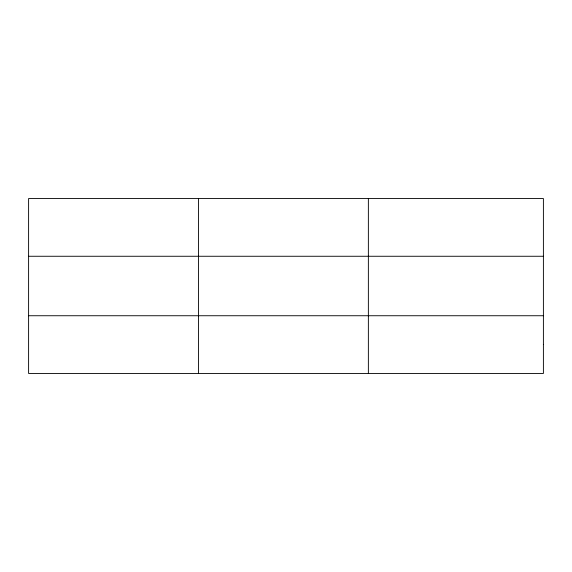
<?xml version="1.0" encoding="UTF-8"?>
<svg xmlns="http://www.w3.org/2000/svg" width="572" height="572" viewBox="0 0 572 572"><rect width="100%" height="100%" fill="white"/><g stroke="black" fill="none" stroke-linecap="round" stroke-linejoin="round"><path stroke-width="0.86" d="M198.484 198.541L198.484 373.459M368.368 198.541L368.368 373.459M28.6 256.263L543.4 256.263M28.6 315.737L543.4 315.737M543.4 344.601L543.4 373.459L28.6 373.459L28.6 198.541L543.4 198.541L543.4 344.601"/></g></svg>
